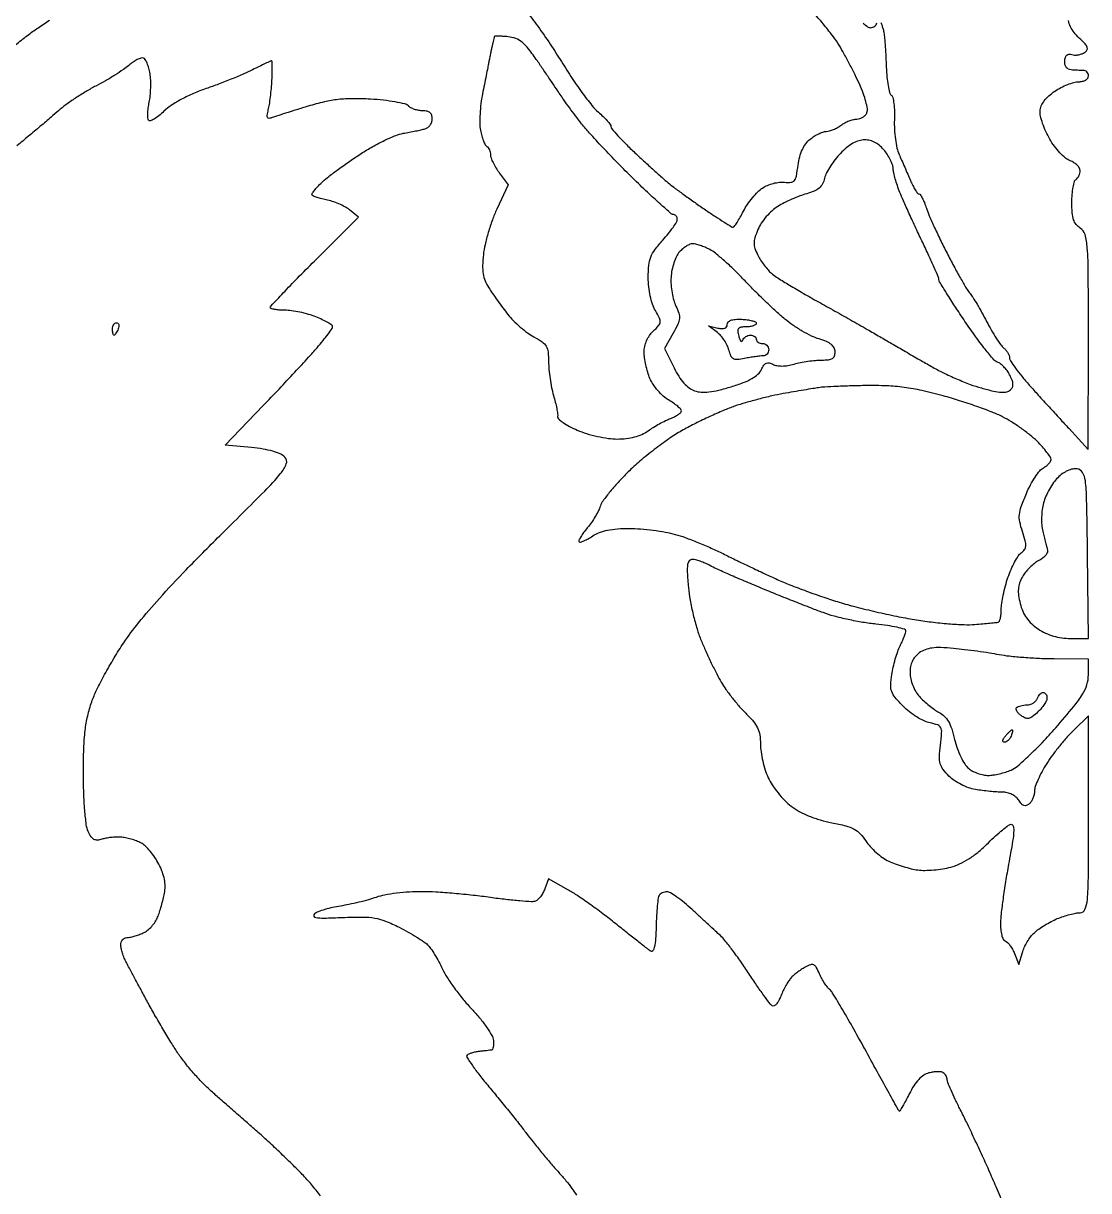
# Model space of a CAD drawing. Extents: x 0 to 102, y 0 to 135.
# Drawn here: x 79.82 to 101.52, y 46.62 to 70.39 of the extents above; entities that cross this region are included whole.
import ezdxf

# ---------------------------------------------------------------- set-up
doc = ezdxf.new("R2010")
doc.units = 0
doc.header["$MEASUREMENT"] = 0

msp = doc.modelspace()

# ---------------------------------------------------------------- linework, layer by layer
for points in [[(90.025227, 70.697166, -0.009675), (90.269322, 70.376884, -0.009577), (90.525199, 70.012888, -0.010986), (90.755123, 69.655425, 0.009459), (90.975206, 69.310957, 0.010403), (91.201503, 68.985973, 0.00988), (91.405737, 68.716659, 0.05072), (91.536065, 68.582237, -0.016434), (91.633697, 68.494447, -0.021832), (91.716113, 68.408064, -0.019868), (91.777185, 68.332311, -0.161068), (91.791, 68.29054, 0.18041), (91.808578, 68.243408, 0.006932), (91.934772, 68.101777, 0.01163), (92.092894, 67.93705, 0.007856), (92.280436, 67.756328, 0.002306), (92.483664, 67.568304, 0.002274), (92.689564, 67.381279, 0.002233), (92.871399, 67.21908, 0.008728), (92.985918, 67.12135, 0.012499), (93.102614, 67.03003, 0.003464), (93.290245, 66.892625, 0.003495), (93.504923, 66.739958, 0.003656), (93.718541, 66.5926, 0.003798), (93.919789, 66.458157, 0.005794), (94.096656, 66.344847, 0.002339), (94.249254, 66.250551, 0.138075), (94.280339, 66.2418, 0.243116), (94.304711, 66.254395, 0.010274), (94.361053, 66.337409, 0.015696), (94.424699, 66.442546, 0.010306), (94.491607, 66.567277, -0.030671), (94.571415, 66.702534, -0.023647), (94.67397, 66.839796, -0.024164), (94.78245, 66.959251, -0.051334), (94.879246, 67.037947, -0.046897), (94.980733, 67.091599, -0.033535), (95.102492, 67.1327, -0.034061), (95.224965, 67.156305, -0.059696), (95.328058, 67.15662, 0.050365), (95.459317, 67.15458, 0.20558), (95.528121, 67.191333, 0.12228), (95.569225, 67.280647, 0.013689), (95.605274, 67.503187, -0.031014), (95.639058, 67.674031, -0.043116), (95.691548, 67.820823, -0.048819), (95.761471, 67.940946, -0.066454), (95.847508, 68.031937, -0.030504), (95.931296, 68.091711, -0.028095), (96.024012, 68.142664, -0.02922), (96.111862, 68.17856, -0.077676), (96.178422, 68.190291, 0.065168), (96.24323, 68.200056, 0.029267), (96.324603, 68.228677, 0.028361), (96.408265, 68.269447, 0.034365), (96.48132, 68.317191, -0.039125), (96.555613, 68.364742, -0.030206), (96.643032, 68.404913, -0.030982), (96.72979, 68.432552, -0.061694), (96.801225, 68.4414, 0.078158), (96.864563, 68.451362, 0.065179), (96.926198, 68.480542, 0.066723), (96.976867, 68.523707, 0.091642), (97.008043, 68.574649, 0.13265), (97.016052, 68.652403, 0.023374), (96.985481, 68.79736, 0.023887), (96.932157, 68.968313, 0.01948), (96.859433, 69.145699, 0.008294), (96.767002, 69.339706, 0.005356), (96.653858, 69.56139, 0.005384), (96.538563, 69.775788, 0.010116), (96.440091, 69.946033, 0.025537), (96.322486, 70.119535, 0.009842), (96.142602, 70.348257, 0.009715), (95.937429, 70.589119, 0.011822)], [(79.663326, 69.955867, -0.006727), (79.907428, 70.145544, -0.011606), (80.1162, 70.295826, -0.00739), (80.354777, 70.454164, -0.002531)], [(96.93136, 70.395792, 0.034201), (97.018235, 70.322671, 0.159139), (97.0797, 70.3026, 0.076989), (97.127722, 70.310038, 0.089817), (97.168476, 70.331593, 0.100769), (97.19572, 70.363659, 0.126525), (97.2054, 70.4013, -0.060715)], [(97.288033, 70.407157, -0.02372), (97.313886, 70.345418, -0.023218), (97.336939, 70.271601, -0.022442), (97.353351, 70.195127, -0.02002), (97.36662, 70.090783, -0.004538), (97.38042, 69.912802, -0.004693), (97.392554, 69.707068, -0.004543), (97.400978, 69.4989, 0.015132), (97.413245, 69.300072, 0.020823), (97.437074, 69.12266, 0.018073), (97.467541, 68.980624, 0.177635), (97.5015, 68.930885, -0.18483), (97.533432, 68.882686, -0.023088), (97.555474, 68.756856, -0.024688), (97.567795, 68.598963, -0.018114), (97.56644, 68.423285, 0.024202), (97.567286, 68.233462, 0.020265), (97.586068, 68.032907, 0.020744), (97.618344, 67.850765, 0.051442), (97.660867, 67.7223, -0.001784), (97.712956, 67.605308, -0.000991), (97.775685, 67.462287, -0.000988), (97.838618, 67.317244, -0.001597), (97.891529, 67.19355, 0.016539), (97.940362, 67.088211, 0.024245), (97.990717, 66.999367, 0.021543), (98.037026, 66.932712, 0.23428), (98.065491, 66.9186, -0.254092), (98.092884, 66.903718, -0.022444), (98.134135, 66.833413, -0.025037), (98.17775, 66.739719, -0.016709), (98.218586, 66.628603, 0.022337), (98.27712, 66.474703, 0.005605), (98.386463, 66.229403, 0.005712), (98.517967, 65.951477, 0.005726), (98.655684, 65.676853, 0.004863), (98.794451, 65.41417, 0.006004), (98.929073, 65.172213, 0.005007), (99.046439, 64.971792, 0.043512), (99.106971, 64.8882, -0.036778), (99.163228, 64.812671, -0.007374), (99.251284, 64.669665, -0.007756), (99.348936, 64.499768, -0.00717), (99.443928, 64.322451, 0.011245), (99.539721, 64.147087, 0.012648), (99.639777, 63.983062, 0.011965), (99.731458, 63.848176, 0.064383), (99.791795, 63.783342, -0.04583), (99.838018, 63.737218, -0.040765), (99.877113, 63.681683, -0.043013), (99.903966, 63.625514, -0.090235), (99.9126, 63.578061, 0.146539), (99.931207, 63.515936, 0.011474), (100.030643, 63.372125, 0.014858), (100.160524, 63.203951, 0.0108), (100.31445, 63.024481, 0.00144), (100.497281, 62.821577, 0.000861), (100.715764, 62.581341, 0.000862), (100.93412, 62.3429, 0.001498), (101.116325, 62.145811), (101.51635, 61.7157), (101.518175, 63.9161, 0.001292), (101.515734, 65.308122, 0.017031), (101.495982, 65.822319, 0.049224), (101.449933, 66.089261, 0.18801), (101.3508, 66.222167, -0.086022), (101.268249, 66.296023, -0.089334), (101.216681, 66.392445, -0.059871), (101.189482, 66.531388, -0.018432), (101.1816, 66.745124, -0.018864), (101.187776, 66.908759, -0.025706), (101.206451, 67.055194, -0.024433), (101.233213, 67.171, -0.187465), (101.2662, 67.2147, 0.089496), (101.29859, 67.243809, 0.053238), (101.325949, 67.288052, 0.051059), (101.344525, 67.339676, 0.060921), (101.3508, 67.390987, 0.137472), (101.335897, 67.444165, 0.061816), (101.290484, 67.501495, 0.054494), (101.224011, 67.553997, 0.049116), (101.145468, 67.593055, -0.08409), (101.052144, 67.647874, -0.029493), (100.938831, 67.755112, -0.028302), (100.825774, 67.890055, -0.0295), (100.730363, 68.035111, -0.024456), (100.651049, 68.189748, -0.023548), (100.586105, 68.353329, -0.024236), (100.542775, 68.502675, -0.074512), (100.533846, 68.607274, -0.08686), (100.558273, 68.708464, -0.058135), (100.61824, 68.811686, -0.049741), (100.711259, 68.913186, -0.034182), (100.834561, 69.009124, -0.028223), (100.959229, 69.083255, -0.025287), (101.096033, 69.145908, -0.02613), (101.224717, 69.189505, -0.06871), (101.321011, 69.2028, 0.054058), (101.399003, 69.211257, 0.07951), (101.463032, 69.236439, 0.101609), (101.504998, 69.274445, 0.15942), (101.52, 69.3203, 0.089488), (101.511961, 69.364859, 0.098504), (101.488936, 69.402131, 0.103987), (101.454585, 69.426335, 0.111386), (101.41425, 69.433873, -0.012849), (101.36364, 69.433294, -0.005883), (101.297619, 69.435014, -0.005821), (101.228108, 69.438454, -0.007995), (101.165708, 69.443273, -0.101559), (101.108326, 69.460739, -0.113939), (101.065179, 69.498951, -0.103154), (101.040326, 69.555589, -0.070897), (101.03566, 69.625787, -0.057916), (101.049303, 69.696388, -0.133322), (101.078333, 69.741512, -0.162208), (101.121912, 69.760579, -0.098242), (101.178452, 69.754619, 0.070264), (101.237527, 69.745049, 0.043902), (101.307575, 69.749781, 0.043264), (101.377258, 69.766957, 0.059438), (101.4354, 69.794819, 0.101956), (101.48907, 69.84674, 0.239475), (101.49603, 69.900531, 0.105656), (101.452837, 69.970671, 0.014404), (101.32965, 70.092412, -0.038847), (101.225222, 70.206218, -0.055322), (101.153066, 70.322787, -0.058792), (101.111174, 70.446588, -0.052257)], [(85.877798, 46.514192, 0.013803), (85.691514, 46.747371, 0.017172), (85.505257, 46.953, 0.006698), (85.296148, 47.162803, 0.003855), (85.038973, 47.410162, 0.003851), (84.776801, 47.654663, 0.006425), (84.551929, 47.855898, -0.000482), (84.330681, 48.049203, -0.000332), (84.080282, 48.268696, -0.000334), (83.839614, 48.480227, -0.000682), (83.651018, 48.646671, -0.020168), (83.477213, 48.813453, -0.012152), (83.284287, 49.024154, -0.012163), (83.102441, 49.24325, -0.020773), (82.962984, 49.435773, -0.008475), (82.829474, 49.644801, -0.004052), (82.664703, 49.917605, -0.004016), (82.497194, 50.205332, -0.005711), (82.353322, 50.4639, -0.000335), (82.222348, 50.706134, -0.000353), (82.094013, 50.944269, -0.000337), (81.983646, 51.149743, -0.001599), (81.920927, 51.2676, -0.024894), (81.878133, 51.359436, -0.020951), (81.841897, 51.460462, -0.021467), (81.816628, 51.555616, -0.05333), (81.808721, 51.62715, -0.08167), (81.817815, 51.683696, -0.09236), (81.844461, 51.73171, -0.101073), (81.884278, 51.763811, -0.119829), (81.931119, 51.7752, 0.052111), (81.992581, 51.781623, 0.017875), (82.079549, 51.803275, 0.017544), (82.174473, 51.834189, 0.019404), (82.263801, 51.870774, 0.060128), (82.350345, 51.923554, 0.038601), (82.436923, 52.003391, 0.038458), (82.510688, 52.096147, 0.057238), (82.558592, 52.188024, 0.015045), (82.594976, 52.292143, 0.00794), (82.634155, 52.423336, 0.007893), (82.670035, 52.559006, 0.012071), (82.696427, 52.677795, 0.049406), (82.70985, 52.817565, 0.046594), (82.696109, 52.960108, 0.042093), (82.654026, 53.1102, 0.02857), (82.582483, 53.272746, 0.030854), (82.504091, 53.405494, 0.026898), (82.406549, 53.534096, 0.02783), (82.305412, 53.640861, 0.068552), (82.217717, 53.703458, 0.031173), (82.126526, 53.744259, 0.019659), (82.015739, 53.780858, 0.019725), (81.903531, 53.808355, 0.033945), (81.8082, 53.82111, 0.026902), (81.714373, 53.822175, 0.017879), (81.607064, 53.813767, 0.018018), (81.503185, 53.798069, 0.033217), (81.420483, 53.776738, -0.066403), (81.329091, 53.759519, -0.145162), (81.260438, 53.775935, -0.118618), (81.203023, 53.830411, -0.037015), (81.145533, 53.935265, -0.074993), (81.105627, 54.075189, -0.011295), (81.07482, 54.366041, -0.012038), (81.053747, 54.723645, -0.008697), (81.0468, 55.122994, -0.00814), (81.055024, 55.628123, -0.020917), (81.082166, 55.992327, -0.027284), (81.133489, 56.28994, -0.028173), (81.216536, 56.576957, -0.02895), (81.314704, 56.811846, -0.010817), (81.478309, 57.129675, -0.010675), (81.671938, 57.469137, -0.012723), (81.869325, 57.780393, -0.023805), (82.171558, 58.187846, -0.011522), (82.594165, 58.680662, -0.009499), (83.13876, 59.264199, -0.005262), (83.824287, 59.956595, 0.001752), (84.739789, 60.868381, 0.023061), (85.061334, 61.222082, 0.079919), (85.179007, 61.421909, 0.297896), (85.150529, 61.557957, 0.09244), (85.055429, 61.623164, 0.034854), (84.903118, 61.678245, 0.029175), (84.706096, 61.722095, 0.017676), (84.468997, 61.751962), (83.933132, 61.8003), (84.710716, 62.608961, 0.002092), (85.031683, 62.945563, 0.00203), (85.353077, 63.288225, 0.002002), (85.633312, 63.591874, 0.007514), (85.80555, 63.78578, 0.007733), (85.927099, 63.931327, 0.011173), (86.029608, 64.063959, 0.007057), (86.110705, 64.177189, 0.15303), (86.1228, 64.215783, 0.247675), (86.106534, 64.246607, 0.01815), (86.022892, 64.299437, 0.021953), (85.91301, 64.357083, 0.014661), (85.782688, 64.413714, 0.024837), (85.630966, 64.465843, 0.017503), (85.456007, 64.509825, 0.017717), (85.285288, 64.540159, 0.035119), (85.148188, 64.5498, -0.016855), (85.035338, 64.553605, -0.027479), (84.940276, 64.565295, -0.026341), (84.869296, 64.581912, -0.333654), (84.8538, 64.602549, -0.19082), (84.867818, 64.637942, -0.001093), (85.117564, 64.90261, -0.0044), (85.407508, 65.203192, -0.002758), (85.75172, 65.54996), (86.64964, 66.444622), (86.464783, 66.59431, 0.045366), (86.373209, 66.655623, 0.023359), (86.249022, 66.716012, 0.023012), (86.114448, 66.766648, 0.032116), (85.989863, 66.798414, -0.016979), (85.878804, 66.823179, -0.026531), (85.785435, 66.852718, -0.024521), (85.715737, 66.882886, -0.293063), (85.701262, 66.906865, -0.156764), (85.712189, 66.937952, -0.012745), (85.766828, 67.00628, -0.016161), (85.838155, 67.08561, -0.011707), (85.922413, 67.169419, -0.025058), (86.043522, 67.27335, -0.007059), (86.24248, 67.423031, -0.007097), (86.472458, 67.586063, -0.007431), (86.703501, 67.739965, -0.015748), (86.940161, 67.882232, -0.015417), (87.186969, 68.01039, -0.015499), (87.410201, 68.109307, -0.054605), (87.561, 68.152183, 0.004448), (87.685221, 68.174378, 0.003991), (87.81361, 68.199561, 0.004003), (87.928475, 68.224004, 0.012516), (88.00515, 68.242988, 0.094904), (88.061719, 68.270803, 0.074399), (88.10971, 68.3197, 0.072923), (88.142075, 68.381572, 0.084286), (88.1532, 68.447101, 0.079894), (88.141348, 68.520799, 0.139158), (88.106879, 68.571678, 0.121735), (88.04698, 68.601098, 0.053616), (87.95862, 68.6106, -0.044295), (87.8769, 68.617854, -0.036762), (87.79229, 68.639508, -0.038219), (87.717285, 68.671259, -0.077292), (87.665629, 68.709011, 0.13892), (87.593018, 68.749562, 0.014243), (87.39854, 68.789951, 0.016899), (87.159377, 68.824262, 0.012718), (86.894581, 68.846359, 0.014791), (86.531358, 68.856621, 0.027584), (86.23756, 68.840006, 0.028576), (85.95435, 68.791746, 0.017243), (85.625223, 68.704049, 0.001505), (85.386928, 68.630885, 0.001837), (85.164442, 68.560944, 0.001537), (84.977742, 68.500865, 0.013002), (84.894554, 68.4714, -0.062548), (84.829333, 68.455338, -0.312598), (84.797859, 68.472102, -0.162477), (84.790326, 68.520852, -0.019269), (84.813178, 68.629465, 0.023203), (84.834832, 68.736558, 0.008013), (84.856408, 68.892971, 0.007942), (84.874713, 69.066376, 0.009136), (84.886521, 69.232365, 0.007159), (84.892321, 69.383226, 0.011965), (84.892344, 69.510229, 0.005639), (84.888679, 69.614817, 0.400716), (84.877176, 69.6258, 0.108292), (84.855946, 69.621147, 0.002014), (84.751755, 69.572666, 0.004843), (84.630559, 69.514237, 0.003208), (84.492502, 69.444918, -0.015695), (84.315547, 69.361534, -0.006281), (84.068478, 69.258119, -0.006208), (83.799165, 69.15322, -0.007791), (83.546904, 69.063011, 0.020479), (83.29172, 68.964387, 0.020668), (83.046259, 68.845488, 0.021902), (82.834986, 68.719931, 0.047479), (82.687668, 68.60204, -0.021947), (82.581479, 68.507792, -0.038018), (82.484554, 68.440624, -0.047669), (82.408118, 68.405129, -0.352808), (82.372829, 68.417568, -0.126657), (82.358335, 68.464159, -0.022366), (82.357882, 68.556477, -0.022965), (82.367412, 68.66736, -0.018885), (82.387446, 68.78447, 0.027938), (82.407665, 68.917054, 0.017002), (82.417404, 69.075296, 0.017018), (82.416366, 69.233357, 0.028682), (82.403404, 69.365275, 0.026941), (82.379422, 69.478254, 0.034829), (82.344816, 69.578415, 0.037366), (82.305469, 69.654551, 0.176961), (82.267573, 69.684501, 0.161014), (82.219345, 69.684464, 0.037097), (82.143251, 69.652809, 0.034629), (82.056817, 69.601278, 0.027853), (81.971473, 69.534694, -0.02995), (81.861266, 69.449455, -0.009851), (81.689605, 69.337292, -0.009773), (81.493819, 69.220061, -0.010913), (81.3006, 69.114971, 0.01557), (81.100796, 69.003876, 0.011252), (80.885002, 68.868254, 0.011385), (80.685594, 68.729959, 0.024148), (80.5392, 68.612199, -0.004738), (80.388207, 68.480771, -0.001654), (80.168546, 68.294454, -0.001643), (79.925443, 68.090993, -0.001918), (79.6932, 67.899418, -0.017249)], [(99.82004, 46.262012, 0.003129), (99.657075, 46.65531, 0.004735), (99.509892, 46.9953, 0.003128), (99.361092, 47.324715, 0.002353), (99.193467, 47.68522, 0.002378), (99.032607, 48.022787, 0.005475), (98.907639, 48.274765, -0.006534), (98.8065, 48.479787, -0.008932), (98.721162, 48.667172, -0.006262), (98.654838, 48.825382, -0.096406), (98.6436, 48.883123, 0.077482), (98.637639, 48.921356, 0.053329), (98.619892, 48.961544, 0.052815), (98.593768, 48.997528, 0.071053), (98.562891, 49.023295, 0.110373), (98.517619, 49.038991, 0.031693), (98.443074, 49.042758, 0.030229), (98.356127, 49.036373, 0.028047), (98.268339, 49.019506, 0.087065), (98.163425, 48.972705, 0.055879), (98.061625, 48.886099, 0.04571), (97.963333, 48.760198, 0.027088), (97.869051, 48.594515, -0.006618), (97.796364, 48.453669, -0.011405), (97.731671, 48.338679, -0.005431), (97.675711, 48.24661, -0.482806), (97.661787, 48.245013, -0.069916), (97.647106, 48.264495, -0.000136), (97.456819, 48.607968, -0.000976), (97.243627, 48.994813, -0.000605), (96.994662, 49.449966, 0.003373), (96.74002, 49.909437, 0.004924), (96.509022, 50.310406, 0.002508), (96.308475, 50.646854, 0.083865), (96.247596, 50.7177, -0.057463), (96.201395, 50.766075, -0.019004), (96.145075, 50.846722, -0.01864), (96.08891, 50.941635, -0.020118), (96.041486, 51.038123, 0.022992), (95.975488, 51.170476, 0.160179), (95.923026, 51.218823, 0.194832), (95.857789, 51.22157, 0.036691), (95.746418, 51.172355, 0.025794), (95.665374, 51.123661, 0.018241), (95.579507, 51.061175, 0.018472), (95.501641, 50.995256, 0.036593), (95.446027, 50.936531, 0.032772), (95.397682, 50.868745, 0.014441), (95.342451, 50.773419, 0.014221), (95.289503, 50.668617, 0.018543), (95.247436, 50.56975, -0.03501), (95.207646, 50.484169, -0.058743), (95.161468, 50.419832, -0.084983), (95.116468, 50.38481, -0.267457), (95.079643, 50.385948, -0.09285), (95.033314, 50.428145, -0.004364), (94.906873, 50.598624, -0.007068), (94.760657, 50.805487, -0.005011), (94.602247, 51.041498, 0.007474), (94.436239, 51.286216, 0.008055), (94.266993, 51.519754, 0.00768), (94.115608, 51.715382, 0.037772), (94.02058, 51.8175, 0.000302), (93.924471, 51.906183, 0.000088), (93.776382, 52.042615, 0.000088), (93.609574, 52.196185, 0.000095), (93.446452, 52.34625, 0.014099), (93.287979, 52.483942, 0.018416), (93.135176, 52.600182, 0.016185), (93.00327, 52.686816, 0.138058), (92.935828, 52.7058, 0.053769), (92.886794, 52.700512, 0.049015), (92.838385, 52.684854, 0.052241), (92.797691, 52.661815, 0.099747), (92.772117, 52.634496, 0.108725), (92.754039, 52.582893, 0.006628), (92.736463, 52.419446, 0.009629), (92.721742, 52.222499, 0.006962), (92.712625, 52.002543, -0.010027), (92.700635, 51.750632, -0.036386), (92.678219, 51.591962, -0.079718), (92.646048, 51.509553, -0.418911), (92.60365, 51.498903, -0.027494), (92.542778, 51.540752, -0.001581), (92.363622, 51.679914, -0.002406), (92.151557, 51.847366, -0.001765), (91.9179, 52.035053, 0.008247), (91.661781, 52.235378, 0.006764), (91.381847, 52.441092, 0.006841), (91.119361, 52.623197, 0.017911), (90.924637, 52.744475), (90.523574, 52.974755), (90.444668, 52.767216, -0.036534), (90.406188, 52.684702, -0.036095), (90.355972, 52.608314, -0.038431), (90.302151, 52.548238, -0.101758), (90.253531, 52.517713, -0.103621), (90.175882, 52.505875, -0.006189), (89.938181, 52.521964, -0.009083), (89.653641, 52.549975, -0.006567), (89.3376, 52.59111, 0.008268), (88.986596, 52.635581, 0.006066), (88.596028, 52.673727, 0.006132), (88.22535, 52.700822, 0.01353), (87.9417, 52.710368, 0.017679), (87.690159, 52.703129, 0.014761), (87.424054, 52.678136, 0.015016), (87.181836, 52.640736, 0.038816), (87.0111, 52.595167, -0.016197), (86.853423, 52.545349, -0.008878), (86.657417, 52.494072, -0.008841), (86.456365, 52.44902, -0.013944), (86.282273, 52.418263, 0.018267), (86.12254, 52.388616, 0.01828), (85.965438, 52.347394, 0.018453), (85.83129, 52.301436, 0.066175), (85.751943, 52.258179, 0.343296), (85.739233, 52.213665, 0.271287), (85.780209, 52.182012, 0.037791), (85.94829, 52.173202, 0.004549), (86.319474, 52.185187, -0.010475), (86.73372, 52.19365, -0.042505), (86.984885, 52.172127, -0.052577), (87.201793, 52.11081, -0.022121), (87.478294, 51.98574, -0.010099), (87.660567, 51.8887, -0.010745), (87.834995, 51.786287, -0.010392), (87.981116, 51.691971, -0.047896), (88.058732, 51.627954, -0.046325), (88.119792, 51.554394, -0.013105), (88.200711, 51.42926, -0.013087), (88.285113, 51.282407, -0.013482), (88.360842, 51.132772, 0.033647), (88.456633, 50.961043, 0.014051), (88.60732, 50.742748, 0.013828), (88.782262, 50.517309, 0.017428), (88.9569, 50.319171, -0.017251), (89.120318, 50.133895, -0.020272), (89.261564, 49.947229, -0.019628), (89.367047, 49.781923, -0.106207), (89.400053, 49.68135, -0.031135), (89.403229, 49.607916, -0.048055), (89.39594, 49.544844, -0.061269), (89.380362, 49.499876, -0.256014), (89.357753, 49.48395, -0.000307), (89.322259, 49.479965, -0.000059), (89.257742, 49.47277, -0.000063), (89.182431, 49.46439, -0.000058), (89.104991, 49.455791, 0.022149), (89.028256, 49.44382, 0.024097), (88.955044, 49.425342, 0.024509), (88.894385, 49.403582, 0.098306), (88.861776, 49.381776, 0.352633), (88.857366, 49.340861, 0.008515), (88.970409, 49.171188, 0.014833), (89.119145, 48.969067, 0.009064), (89.305885, 48.739176, -0.003025), (89.516154, 48.486613, -0.002509), (89.736984, 48.215313, -0.002533), (89.936862, 47.964633, -0.006828), (90.07552, 47.783892, 0.008574), (90.207034, 47.613698, 0.004213), (90.379901, 47.401436, 0.004178), (90.563208, 47.183915, 0.006067), (90.728881, 46.9953, -0.011247), (90.874879, 46.825571, -0.015242), (90.998452, 46.665492, -0.012153), (91.092789, 46.52837, -0.140073)]]:
    msp.add_lwpolyline(points, format="xyb")
for points in [[(89.69715, 70.11761, 0.009165), (89.591277, 70.125863, 0.014866), (89.501065, 70.128546, 0.008584), (89.427622, 70.127285, 0.336108), (89.415727, 70.11761, 0.003127), (89.411535, 70.099963, 0.000208), (89.39983, 70.049185, 0.0003), (89.385939, 69.98864, 0.000224), (89.370699, 69.9219, 0.003079), (89.353645, 69.844871, 0.001818), (89.334183, 69.7527, 0.001819), (89.315419, 69.660521, 0.003118), (89.300531, 69.5835, -0.002335), (89.282575, 69.489818, -0.000511), (89.250769, 69.328843, -0.000532), (89.213596, 69.142748, -0.000511), (89.175521, 68.954183, 0.0198), (89.143631, 68.757413, 0.016567), (89.125048, 68.546662, 0.016886), (89.120965, 68.352692, 0.043207), (89.134852, 68.212999, 0.020988), (89.160541, 68.101993, 0.025651), (89.194126, 68.000877, 0.025545), (89.230296, 67.920541, 0.136615), (89.262591, 67.885573, -0.09942), (89.291329, 67.858705, -0.052285), (89.315566, 67.816016, -0.049086), (89.332037, 67.765262, -0.05398), (89.3376, 67.713881, 0.089623), (89.34918, 67.649794, 0.02397), (89.390215, 67.5542, 0.023495), (89.448157, 67.448234, 0.022322), (89.516714, 67.346284), (89.695829, 67.104019), (89.467618, 66.609459, 0.021177), (89.376848, 66.388626, 0.014913), (89.292933, 66.133536, 0.015084), (89.2272, 65.884255, 0.030352), (89.193413, 65.683784, 0.020341), (89.178725, 65.460237, 0.046571), (89.190211, 65.29194, 0.056163), (89.230289, 65.149035, 0.0451), (89.303481, 65.006984, 0.009501), (89.379768, 64.891783, 0.004519), (89.482095, 64.746292, 0.004477), (89.591829, 64.596085, 0.006338), (89.692377, 64.464524, 0.029402), (89.803236, 64.33915, 0.019262), (89.94447, 64.207721, 0.01939), (90.092486, 64.089934, 0.034861), (90.223606, 64.007052, -0.028386), (90.390267, 63.904697, -0.10806), (90.472819, 63.815728, -0.106262), (90.511428, 63.699604, -0.02698), (90.522472, 63.500128, 0.022603), (90.529791, 63.343057, 0.013269), (90.551999, 63.156199, 0.013256), (90.58419, 62.970167, 0.021954), (90.622327, 62.8155, -0.011018), (90.659172, 62.678987, -0.013112), (90.687684, 62.548653, -0.011933), (90.706108, 62.438196, -0.078468), (90.705258, 62.382283, 0.263097), (90.722013, 62.335324, 0.028505), (90.81664, 62.262405, 0.029072), (90.948289, 62.183235, 0.019263), (91.107535, 62.107333, 0.028139), (91.296606, 62.038318, 0.018924), (91.519077, 61.980114, 0.019091), (91.739385, 61.940055, 0.035438), (91.920524, 61.9272, 0.028872), (92.105263, 61.937877, 0.036072), (92.273994, 61.969902, 0.039288), (92.423186, 62.022378, 0.050548), (92.549441, 62.094293, -0.017179), (92.655509, 62.164458, -0.011706), (92.780544, 62.237158, -0.011808), (92.904603, 62.301686, -0.023178), (93.006651, 62.345999, 0.025132), (93.091879, 62.383404, 0.034678), (93.163826, 62.425865, 0.037175), (93.215399, 62.467297, 0.207838), (93.2292, 62.499066, 0.195503), (93.2149, 62.534241, 0.023251), (93.152183, 62.592906, 0.024974), (93.067437, 62.658083, 0.018028), (92.967015, 62.722396, -0.049508), (92.857954, 62.802331, -0.031118), (92.747033, 62.915098, -0.031089), (92.650776, 63.040992, -0.048748), (92.586315, 63.160919, -0.026341), (92.540914, 63.288007, -0.018295), (92.502614, 63.435628, -0.018502), (92.47622, 63.580455, -0.035833), (92.4678, 63.697787, -0.056032), (92.480719, 63.81271, -0.047053), (92.51906, 63.929214, -0.046973), (92.5786, 64.036703, -0.055319), (92.654428, 64.124879, 0.023745), (92.764329, 64.237474, 0.157535), (92.79546, 64.308457, 0.141579), (92.780929, 64.388092, 0.01795), (92.696728, 64.543078, -0.053086), (92.638603, 64.670661, -0.027714), (92.592629, 64.839396, -0.026147), (92.562485, 65.028211, -0.026514), (92.5524, 65.218259, -0.024249), (92.564344, 65.464403, -0.068899), (92.604174, 65.631084, -0.067805), (92.688194, 65.782164, -0.022947), (92.8485, 65.97686, 0.01341), (92.961898, 66.109353, 0.017657), (93.057621, 66.236383, 0.015218), (93.129275, 66.345747, 0.138268), (93.1446, 66.400104, 0.076049), (93.139018, 66.436588, 0.089325), (93.12283, 66.467548, 0.10074), (93.098753, 66.488244, 0.127998), (93.07049, 66.4956, -0.181309), (93.022169, 66.513718, -0.002815), (92.796302, 66.713048, -0.007088), (92.53597, 66.952132, -0.004583), (92.241154, 67.23585, -0.005142), (91.930629, 67.546543, -0.00493), (91.622115, 67.867918, -0.004887), (91.355544, 68.156742, -0.017673), (91.194314, 68.34807, -0.004146), (91.072118, 68.506628, -0.003557), (90.946098, 68.675466, -0.003584), (90.833832, 68.830446, -0.010263), (90.758824, 68.94027, 0.00342), (90.682429, 69.055477, 0.000987), (90.562793, 69.232489, 0.000992), (90.427134, 69.431505, 0.001057), (90.293524, 69.6258, 0.014668), (90.114036, 69.869991, 0.054556), (89.981057, 70.00653, 0.081771), (89.852353, 70.081322, 0.06688)], [(96.962055, 68.0184, 0.075704), (96.845872, 68.000707, 0.05111), (96.722403, 67.947868, 0.044134), (96.594849, 67.861591, 0.03045), (96.466448, 67.74345, 0.02721), (96.360984, 67.621172, 0.022936), (96.262838, 67.481175, 0.02356), (96.185072, 67.344867, 0.057509), (96.144794, 67.236699, -0.061898), (96.100606, 67.121132, -0.092411), (96.033347, 67.036781, -0.078219), (95.931424, 66.973272, -0.033478), (95.779392, 66.920485, 0.022729), (95.641067, 66.875762, 0.013245), (95.479399, 66.810318, 0.013226), (95.320628, 66.73604, 0.02175), (95.191059, 66.663984, 0.046841), (95.074801, 66.576584, 0.030134), (94.957029, 66.455685, 0.03021), (94.855201, 66.322193, 0.048905), (94.78761, 66.196538, 0.021524), (94.725133, 66.026824, 0.075876), (94.706864, 65.912339, 0.087117), (94.72476, 65.806194, 0.034121), (94.78404, 65.669441, 0.024381), (94.841359, 65.57071, 0.017263), (94.914709, 65.465601, 0.017478), (94.991947, 65.369844, 0.034906), (95.060589, 65.30094, 0.038051), (95.161868, 65.225304, 0.004758), (95.394927, 65.080525, 0.00558), (95.675685, 64.914059, 0.0046), (95.9787, 64.742635, -0.001342), (96.30889, 64.558667, -0.001004), (96.671759, 64.354255, -0.001015), (97.01273, 64.160359, -0.002321), (97.26885, 64.012445, 0.000565), (97.509118, 63.872558, 0.000336), (97.795722, 63.706384, 0.000336), (98.081732, 63.541068, 0.00058), (98.319958, 63.403952, 0.017261), (98.556025, 63.279071, 0.011499), (98.834347, 63.151739, 0.011583), (99.110387, 63.040553, 0.022146), (99.337544, 62.966418, 0.011277), (99.584339, 62.903763, 0.039581), (99.746413, 62.879773, 0.066261), (99.856799, 62.886903, 0.148214), (99.930197, 62.926157, 0.092748), (99.970083, 62.984404, 0.117268), (99.981862, 63.048413, 0.082496), (99.964468, 63.12765, 0.027678), (99.914265, 63.235389, 0.036201), (99.860965, 63.319696, 0.033342), (99.794697, 63.397928, 0.035024), (99.726001, 63.459569, 0.086358), (99.666405, 63.491282, -0.137675), (99.590969, 63.541829, -0.008348), (99.41609, 63.753668, -0.011963), (99.215492, 64.017819, -0.00853), (99.00315, 64.322603, -0.00348), (98.800501, 64.628903, -0.005343), (98.62972, 64.897205, -0.002013), (98.486751, 65.129282, -0.137891), (98.4744, 65.173215, 0.101496), (98.465274, 65.217711, 0.002213), (98.376924, 65.421529, 0.004965), (98.269728, 65.659408, 0.003322), (98.142568, 65.929545, -0.002421), (98.005737, 66.218873, -0.002284), (97.869005, 66.515172, -0.002269), (97.750278, 66.778737, -0.007952), (97.677268, 66.950082, -0.014055), (97.626178, 67.086314, -0.014196), (97.583006, 67.224752, -0.014128), (97.5523, 67.34723, -0.054401), (97.5438, 67.425123, 0.082189), (97.531899, 67.497033, 0.028543), (97.492294, 67.594745, 0.02745), (97.435567, 67.699317, 0.028654), (97.36846, 67.795491, 0.045239), (97.278631, 67.890585, 0.055498), (97.17872, 67.960797, 0.05942), (97.072018, 68.003784, 0.066167)], [(93.458013, 65.9034, 0.102415), (93.402165, 65.891839, 0.037064), (93.330051, 65.854082, 0.034872), (93.254934, 65.799756, 0.034857), (93.188085, 65.735509, 0.071994), (93.128239, 65.646479, 0.031789), (93.074932, 65.514751, 0.030593), (93.035197, 65.365261, 0.035583), (93.016499, 65.219407, 0.032055), (93.017663, 65.068651, 0.023924), (93.037513, 64.903543, 0.024383), (93.071426, 64.749168, 0.049475), (93.115627, 64.633103, -0.036082), (93.174982, 64.488956, -0.105848), (93.186447, 64.382776, -0.084489), (93.154374, 64.267748, -0.017815), (93.058439, 64.08172), (92.882474, 63.76843), (93.076987, 63.376565, 0.026796), (93.174464, 63.204055, 0.040116), (93.278889, 63.066146, 0.047268), (93.386742, 62.966063, 0.081066), (93.494629, 62.908267, 0.068736), (93.62776, 62.882281, 0.041995), (93.788046, 62.886839, 0.031808), (93.987605, 62.922321, 0.014306), (94.244335, 62.992867, 0.017131), (94.48733, 63.076381, 0.037628), (94.664996, 63.160135, 0.050654), (94.787702, 63.247173, 0.10445), (94.858064, 63.3408, -0.039397), (94.908136, 63.429259, -0.136295), (94.957752, 63.471565, -0.166418), (95.015823, 63.477703, -0.066822), (95.091602, 63.449357, 0.081498), (95.171251, 63.422185, 0.043557), (95.275206, 63.413949, 0.038337), (95.395054, 63.424116, 0.029517), (95.523186, 63.452807, -0.020636), (95.6524, 63.484158, -0.012979), (95.805537, 63.510573, -0.013027), (95.95781, 63.528749, -0.023191), (96.083891, 63.5346, 0.026132), (96.223785, 63.541916, 0.109749), (96.303106, 63.568478, 0.170544), (96.344854, 63.618937, 0.088573), (96.3594, 63.700404, 0.119395), (96.339546, 63.782362, 0.10492), (96.28378, 63.850705, 0.070594), (96.184491, 63.909732, 0.026083), (96.03083, 63.96465, -0.040443), (95.878787, 64.023961, -0.01846), (95.690536, 64.124299, -0.01814), (95.49891, 64.24521, -0.023793), (95.33378, 64.369896, -0.012322), (95.159743, 64.522219, -0.005413), (94.936595, 64.731957, -0.005354), (94.704538, 64.959676, -0.007148), (94.4991, 65.171613, 0.011236), (94.303855, 65.369768, 0.011751), (94.10274, 65.555936, 0.011482), (93.921852, 65.708407, 0.049818), (93.804451, 65.784963, 0.018795), (93.708331, 65.830298, 0.018428), (93.60845, 65.868609, 0.01867), (93.518507, 65.895653, 0.063771)], [(81.720945, 64.296, -0.184534), (81.748066, 64.285638, -0.147206), (81.764514, 64.258723, -0.100118), (81.766842, 64.217691, -0.055937), (81.754194, 64.1691, -0.02136), (81.733118, 64.120492, -0.030395), (81.710035, 64.079477, -0.030693), (81.688011, 64.04957, -0.222225), (81.672249, 64.0422, -0.289661), (81.659395, 64.050329, -0.046727), (81.648767, 64.079477, -0.039339), (81.641409, 64.12047, -0.024748), (81.639, 64.1691, -0.062722), (81.645111, 64.217621, -0.08088), (81.663071, 64.258723, -0.098158), (81.689693, 64.286229, -0.152681)], [(94.4559, 64.364316, -0.022539), (94.569373, 64.354917, -0.035646), (94.665021, 64.33563, -0.039976), (94.733927, 64.310466, -0.293177), (94.752, 64.282292, -0.248242), (94.7376, 64.255076, -0.065696), (94.692198, 64.232225, -0.050756), (94.626402, 64.216564, -0.033073), (94.54842, 64.2114, 0.035512), (94.442462, 64.203865, 0.187594), (94.392648, 64.175813, 0.198157), (94.376422, 64.122569, 0.040107), (94.394048, 64.023232, 0.028056), (94.415299, 63.957316, 0.10343), (94.438941, 63.920761, 0.33401), (94.460207, 63.917637, 0.189774), (94.477777, 63.938632, -0.094704), (94.499951, 63.978217, -0.070223), (94.537365, 64.011777, -0.068347), (94.583755, 64.034441, -0.079658), (94.63215, 64.0422, -0.068857), (94.677958, 64.035862, -0.085122), (94.716794, 64.017349, -0.099913), (94.742761, 63.989861, -0.140362), (94.752, 63.9576, 0.148195), (94.761777, 63.925337, 0.098894), (94.789277, 63.897851, 0.082425), (94.830386, 63.879319, 0.064853), (94.8789, 63.873, -0.099038), (94.92733, 63.863312, -0.097945), (94.968523, 63.835723, -0.097945), (94.996112, 63.79453, -0.099038), (95.0058, 63.7461, -0.0905), (94.996959, 63.697653, -0.095522), (94.97163, 63.656477, -0.099673), (94.933855, 63.628926, -0.108288), (94.889475, 63.6192, 0.027019), (94.827835, 63.615867, 0.007328), (94.730854, 63.603907, 0.007394), (94.621031, 63.587067, 0.007616), (94.512837, 63.567137, -0.026565), (94.364799, 63.545629, -0.147851), (94.287039, 63.561588, -0.170602), (94.237173, 63.616546, -0.03827), (94.196495, 63.738311, 0.051311), (94.161872, 63.833625, 0.033384), (94.103849, 63.935503, 0.033459), (94.033078, 64.028338, 0.053145), (93.959783, 64.096123), (93.7791, 64.230699), (93.96945, 64.18667, 0.039558), (94.053236, 64.174158, 0.108548), (94.112064, 64.182874, 0.168413), (94.146756, 64.211918, 0.135844), (94.1598, 64.259044, -0.189967), (94.179545, 64.309137, -0.120144), (94.232727, 64.344037, -0.069833), (94.323559, 64.362653, -0.025078)], [(96.9939, 63.015419, 0.003412), (96.686883, 63.008702, 0.003926), (96.394033, 62.997994, 0.003533), (96.146035, 62.985219, 0.02264), (96.021, 62.972193, 0.003439), (95.907145, 62.954292, 0.000872), (95.722521, 62.923629, 0.00089), (95.511748, 62.88786, 0.0009), (95.3019, 62.851475, 0.012628), (95.072562, 62.805288, 0.007487), (94.801519, 62.739257, 0.00749), (94.532933, 62.665237, 0.012778), (94.311276, 62.594369, 0.016115), (94.086107, 62.50775, 0.007882), (93.804676, 62.383679, 0.00781), (93.515875, 62.245378, 0.011225), (93.264967, 62.113257, 0.023228), (93.011053, 61.95633, 0.012352), (92.71124, 61.740146, 0.012269), (92.415135, 61.50364, 0.018626), (92.170937, 61.282563, 0.012334), (91.963112, 61.069579, 0.014553), (91.777572, 60.857762, 0.013473), (91.631945, 60.671404, 0.083399), (91.577121, 60.563463, -0.041452), (91.538755, 60.469165, -0.017664), (91.472826, 60.349789, -0.017334), (91.393147, 60.226721, -0.021786), (91.310647, 60.118827, 0.016039), (91.235461, 60.022804, 0.025623), (91.178286, 59.935725, 0.023157), (91.140873, 59.864461, 0.315521), (91.145683, 59.837117, 0.277858), (91.173223, 59.83028, 0.025511), (91.242233, 59.855447, 0.027165), (91.327064, 59.896952, 0.017676), (91.420389, 59.95349, -0.054953), (91.557542, 60.023201, -0.039739), (91.722427, 60.070796, -0.032896), (91.922657, 60.098157, -0.018508), (92.167979, 60.106263, -0.018568), (92.394579, 60.096941, -0.012336), (92.653356, 60.070214, -0.012426), (92.903625, 60.031765, -0.023596), (93.1023, 59.986404, -0.019394), (93.303177, 59.921961, -0.008651), (93.562577, 59.822386, -0.008548), (93.833726, 59.707453, -0.011458), (94.0752, 59.593499, 0.003089), (94.325561, 59.470186, 0.001839), (94.6251, 59.326301, 0.00184), (94.924698, 59.185091, 0.003181), (95.175, 59.070174, 0.01202), (95.436848, 58.959465, 0.005924), (95.774603, 58.830742, 0.005874), (96.128551, 58.705329, 0.008527), (96.444, 58.603683, 0.011036), (96.77782, 58.510362, 0.006048), (97.190507, 58.410058, 0.006025), (97.612192, 58.318289, 0.009564), (97.975499, 58.251011, 0.010936), (98.316919, 58.202164, 0.00996), (98.670957, 58.166528, 0.010022), (98.98868, 58.147328, 0.031508), (99.202199, 58.152172, 0.000681), (99.365514, 58.166423, 0.000914), (99.513438, 58.179807, 0.000625), (99.637519, 58.191419, 0.009737), (99.67995, 58.196278, 0.265083), (99.704542, 58.215042, 0.04024), (99.724762, 58.275982, 0.03619), (99.738791, 58.358917, 0.023811), (99.7434, 58.455643, -0.037477), (99.752706, 58.579623, -0.014095), (99.783556, 58.751079, -0.01387), (99.827765, 58.936584, -0.016403), (99.880102, 59.109135, -0.020283), (99.942277, 59.270459, -0.021805), (100.015991, 59.422272, -0.021988), (100.090247, 59.546263, -0.0892), (100.150736, 59.609715, 0.079421), (100.216878, 59.676453, 0.14278), (100.242291, 59.748578, 0.080029), (100.231474, 59.851617, 0.013616), (100.17455, 60.041305, -0.028702), (100.120421, 60.243651, -0.076758), (100.112865, 60.392315, -0.061979), (100.150077, 60.553987, -0.014058), (100.254187, 60.816058, -0.021064), (100.338387, 60.99109, -0.023352), (100.434416, 61.152315, -0.02356), (100.528426, 61.280982, -0.10066), (100.60127, 61.341353, 0.038536), (100.661473, 61.379807, 0.043685), (100.712384, 61.425625, 0.048609), (100.747657, 61.471681, 0.140009), (100.7586, 61.509997, 0.150071), (100.743936, 61.557752, 0.015551), (100.674149, 61.654086, 0.018232), (100.581214, 61.765662, 0.013611), (100.471106, 61.881934, 0.027347), (100.331406, 62.007135, 0.014763), (100.146942, 62.146353, 0.014665), (99.950124, 62.277469, 0.022332), (99.771284, 62.37837, 0.02399), (99.558527, 62.47365, 0.008411), (99.24454, 62.590497, 0.008329), (98.894348, 62.707629, 0.009648), (98.557127, 62.807096, 0.012436), (98.12735, 62.913483, 0.02133), (97.763881, 62.977799, 0.022138), (97.405817, 63.009467, 0.01475)], [(101.289152, 61.319498, 0.08823), (101.198075, 61.316325, 0.054029), (101.095739, 61.282551, 0.048553), (100.991406, 61.222292, 0.041175), (100.894262, 61.139953, 0.04233), (100.809134, 61.039046, 0.024623), (100.723979, 60.905294, 0.024486), (100.651339, 60.761847, 0.037613), (100.60433, 60.630872, 0.035869), (100.57694, 60.494135, 0.02402), (100.564512, 60.335037, 0.024198), (100.567407, 60.178234, 0.041507), (100.586913, 60.049016, 0.00197), (100.614566, 59.93439, 0.002012), (100.642932, 59.820784, 0.00195), (100.668353, 59.7223, 0.008387), (100.684693, 59.664005, -0.178829), (100.681602, 59.615666, -0.069397), (100.645638, 59.557835, -0.057078), (100.584984, 59.499973, -0.043823), (100.507357, 59.451281, 0.04839), (100.418227, 59.394235, 0.02826), (100.322999, 59.310284, 0.028048), (100.236355, 59.214563, 0.042054), (100.173164, 59.121304, 0.044755), (100.117081, 58.996395, 0.062724), (100.09194, 58.876847, 0.055208), (100.095709, 58.74371, 0.026395), (100.128307, 58.575473, 0.042956), (100.18175, 58.419461, 0.050933), (100.258816, 58.28413, 0.050177), (100.362721, 58.165591, 0.039791), (100.496161, 58.059595, 0.038339), (100.644623, 57.975555, 0.038176), (100.804383, 57.91503, 0.037444), (100.974436, 57.878611, 0.034044), (101.153563, 57.8664), (101.523503, 57.8664), (101.500602, 59.57955, 0.001453), (101.482195, 60.710566, 0.025444), (101.456495, 61.076819, 0.10304), (101.399353, 61.245686, 0.228341)], [(93.45198, 59.4738, 0.218235), (93.387768, 59.444372, 0.143393), (93.353569, 59.369107, 0.050368), (93.347321, 59.216783, 0.007085), (93.370548, 58.90275, 0.022986), (93.404983, 58.647232, 0.014165), (93.467722, 58.350338, 0.014197), (93.546579, 58.059727, 0.024595), (93.630604, 57.8241, 0.008194), (93.725363, 57.604947, 0.006087), (93.836895, 57.365976, 0.006155), (93.947677, 57.143025, 0.013822), (94.038435, 56.977331, 0.022397), (94.135916, 56.826422, 0.012697), (94.266508, 56.652377, 0.012658), (94.407295, 56.483323, 0.020324), (94.536595, 56.347385, -0.024386), (94.691316, 56.182052, -0.064831), (94.778957, 56.046521, -0.072759), (94.823366, 55.902584, -0.037164), (94.838458, 55.713654, 0.035006), (94.850234, 55.557778, 0.019869), (94.885076, 55.371711, 0.019764), (94.935312, 55.186143, 0.030638), (94.99455, 55.031189, 0.040052), (95.076347, 54.883736, 0.023451), (95.195942, 54.720884, 0.023349), (95.331755, 54.568207, 0.03639), (95.463554, 54.451591, 0.039299), (95.629275, 54.344656, 0.027103), (95.831432, 54.249411, 0.025598), (96.056966, 54.170918, 0.024298), (96.293276, 54.114302, -0.016131), (96.577026, 54.0512, -0.060339), (96.746927, 53.984986, -0.080861), (96.869523, 53.891106, -0.045349), (96.985663, 53.74308, 0.041528), (97.074459, 53.628109, 0.026263), (97.195266, 53.509165, 0.026318), (97.327235, 53.404078, 0.043285), (97.450039, 53.331571, 0.024013), (97.582158, 53.275897, 0.014642), (97.742836, 53.222379, 0.014663), (97.905572, 53.17858, 0.025069), (98.043859, 53.152922, 0.036068), (98.187585, 53.144111, 0.018517), (98.367942, 53.152758, 0.018303), (98.55385, 53.175464, 0.026229), (98.716179, 53.210163, 0.043552), (98.895072, 53.275481, 0.031805), (99.080755, 53.377094, 0.02961), (99.266025, 53.510344, 0.025677), (99.443734, 53.670682, -0.009504), (99.59132, 53.812761, -0.011492), (99.735312, 53.940177, -0.010183), (99.8605, 54.041629, -0.073702), (99.927835, 54.079608, -0.40352), (99.980631, 54.057244, -0.112224), (99.998325, 53.959757, -0.030618), (99.975149, 53.740244, -0.003821), (99.892128, 53.268059, 0.005483), (99.831244, 52.914899, 0.005629), (99.778686, 52.563567, 0.005465), (99.739869, 52.257873, 0.023577), (99.727382, 52.075145, 0.027079), (99.731807, 51.941342, 0.041024), (99.751409, 51.826603, 0.048562), (99.782183, 51.74184, 0.203683), (99.821931, 51.706723, -0.117492), (99.867107, 51.678672, -0.035593), (99.920064, 51.617069, -0.033475), (99.971472, 51.537215, -0.030881), (100.013323, 51.449078), (100.103111, 51.2253), (100.172605, 51.468665, -0.040142), (100.211981, 51.57379, -0.025874), (100.273278, 51.688609, -0.025984), (100.345395, 51.795376, -0.043716), (100.417737, 51.875663, -0.034074), (100.505704, 51.947075, -0.016319), (100.627379, 52.026993, -0.016095), (100.760351, 52.10248, -0.022093), (100.88477, 52.161047, -0.018357), (101.008946, 52.207655, -0.016347), (101.141069, 52.247035, -0.016636), (101.262221, 52.274599, -0.047646), (101.348083, 52.2828, 0.303778), (101.448272, 52.349859, 0.076541), (101.497036, 52.550576, 0.020153), (101.516782, 52.986683, 0.001237), (101.52, 54.287496), (101.52, 56.292191), (101.219169, 56.000646, 0.019494), (101.085982, 55.8611, 0.010712), (100.933543, 55.680735, 0.010664), (100.786471, 55.490817, 0.016763), (100.669269, 55.320993, 0.018294), (100.573929, 55.159746, 0.019841), (100.493364, 54.996197, 0.019774), (100.435792, 54.851422, 0.084941), (100.4202, 54.760302, -0.055236), (100.41214, 54.68757, -0.043181), (100.388112, 54.611784, -0.044448), (100.352813, 54.54434, -0.076916), (100.310964, 54.49706, -0.082763), (100.253658, 54.46367, -0.176538), (100.203114, 54.463016, -0.131435), (100.153745, 54.496639, -0.038338), (100.098747, 54.571301, 0.078839), (100.040999, 54.63773, 0.059593), (99.959968, 54.690681, 0.056782), (99.864413, 54.725162, 0.057276), (99.763833, 54.737131, -0.016001), (99.652621, 54.741138, -0.007199), (99.507002, 54.753166, -0.007119), (99.353418, 54.770291, -0.009633), (99.215208, 54.79041, -0.046646), (99.077664, 54.826564, -0.030091), (98.926482, 54.892349, -0.030163), (98.785006, 54.975414, -0.048585), (98.677143, 55.06413, -0.034957), (98.558019, 55.201187, -0.094163), (98.501206, 55.316477, -0.078102), (98.485076, 55.457118, -0.01905), (98.503736, 55.690496, 0.01055), (98.529041, 55.951122, 0.128157), (98.511283, 56.049133, 0.203957), (98.449747, 56.104674, 0.033625), (98.291857, 56.147459, -0.06245), (98.171966, 56.187473, -0.026998), (98.024071, 56.268432, -0.0262), (97.874042, 56.372672, -0.031456), (97.745133, 56.486307, -0.0201), (97.582281, 56.662806, -0.089824), (97.511897, 56.784087, -0.098338), (97.491748, 56.916841, -0.026629), (97.512793, 57.129443, -0.018569), (97.54209, 57.282566, -0.014063), (97.585132, 57.448156, -0.014273), (97.634415, 57.601496, -0.031838), (97.682466, 57.714149, 0.012475), (97.726544, 57.807321, 0.014351), (97.763779, 57.898365, 0.013508), (97.790887, 57.976862, 0.076523), (97.7976, 58.020468, 0.334663), (97.772507, 58.053759, 0.013964), (97.619447, 58.093018, 0.019307), (97.423615, 58.129574, 0.01193), (97.191122, 58.158098, -0.017134), (96.924467, 58.193634, -0.011682), (96.624096, 58.251437, -0.011784), (96.336669, 58.320874, -0.02315), (96.112472, 58.391926, -0.00443), (95.876335, 58.481362, -0.001608), (95.542914, 58.61227, -0.001594), (95.178914, 58.757882, -0.0019), (94.8366, 58.897602, -0.002859), (94.512434, 59.033528, -0.003237), (94.203024, 59.167725, -0.002951), (93.941498, 59.285021, -0.017798), (93.808347, 59.351506, 0.021778), (93.712701, 59.398317, 0.020258), (93.611036, 59.437876, 0.02072), (93.517835, 59.465602, 0.062007)], [(98.7705, 57.662164, 0.014311), (98.50993, 57.679376, 0.041455), (98.329543, 57.671157, 0.05872), (98.192119, 57.636697, 0.066391), (98.07255, 57.57206, 0.059255), (97.988058, 57.493892, 0.068891), (97.929185, 57.4017, 0.064993), (97.895282, 57.292468, 0.045291), (97.884873, 57.163653, 0.053642), (97.899264, 57.041301, 0.038735), (97.940114, 56.910028, 0.038403), (98.00133, 56.785183, 0.049335), (98.07676, 56.682, 0.024646), (98.164662, 56.592987, 0.01679), (98.272686, 56.500359, 0.016951), (98.383204, 56.417843, 0.032384), (98.47804, 56.360647, -0.075361), (98.583464, 56.284042, -0.068019), (98.665778, 56.177131, -0.051241), (98.732944, 56.025884, -0.021397), (98.79312, 55.810747, 0.027017), (98.84611, 55.62919, 0.027364), (98.918182, 55.455199, 0.02883), (98.998413, 55.31009, 0.079568), (99.075339, 55.22265, 0.052079), (99.160267, 55.166225, 0.034576), (99.267491, 55.119211, 0.03473), (99.379255, 55.087716, 0.05564), (99.477822, 55.078416, 0.034361), (99.580809, 55.087272, 0.018095), (99.706947, 55.111618, 0.017919), (99.834886, 55.146021, 0.02628), (99.944284, 55.186086, 0.078094), (100.075794, 55.268442, 0.011217), (100.311301, 55.482531, 0.012507), (100.579876, 55.75102, 0.010392), (100.852211, 56.04942, 0.006406), (101.220737, 56.481513, 0.034823), (101.400382, 56.73117, 0.064631), (101.487941, 56.924616, 0.072918), (101.518477, 57.12615), (101.52, 57.4434), (100.82205, 57.448443, -0.009473), (100.523835, 57.456249, -0.00771), (100.204867, 57.475582, -0.007803), (99.911569, 57.502513, -0.020091), (99.7011, 57.53375, 0.008324), (99.502782, 57.567971, 0.004275), (99.253249, 57.604581, 0.004247), (98.995661, 57.637899, 0.006391)], [(100.598451, 56.7666, -0.146753), (100.627262, 56.757958, -0.099108), (100.651808, 56.733655, -0.082922), (100.668354, 56.697322, -0.065562), (100.674, 56.654447, -0.113068), (100.661392, 56.599404, -0.032616), (100.618085, 56.522984, -0.031007), (100.556501, 56.440748, -0.028622), (100.48365, 56.364404, -0.024866), (100.375821, 56.27324, -0.112434), (100.301343, 56.239244, -0.152242), (100.23178, 56.246075, -0.058742), (100.146565, 56.294572, -0.040642), (100.094375, 56.339977, -0.065526), (100.059115, 56.387069, -0.093127), (100.045128, 56.428426, -0.235674), (100.054915, 56.457715, -0.099798), (100.086837, 56.478925, -0.03358), (100.140159, 56.496619, -0.031848), (100.203322, 56.508738, -0.031486), (100.267755, 56.5128, 0.073748), (100.331702, 56.522284, 0.064258), (100.393474, 56.550077, 0.066864), (100.443821, 56.59118, 0.096849), (100.474206, 56.6397, -0.048303), (100.498435, 56.688243, -0.053891), (100.53079, 56.729323, -0.061199), (100.565973, 56.75741, -0.13875)], [(99.962604, 56.0052, -0.407084), (99.970847, 55.997156, -0.044074), (99.968982, 55.967923, -0.034664), (99.95978, 55.926979, -0.019009), (99.943194, 55.8783, -0.054778), (99.918183, 55.829768, -0.05745), (99.883567, 55.788677, -0.064053), (99.845052, 55.760712, -0.125677), (99.80859, 55.7514, -0.214681), (99.784363, 55.762305, -0.22275), (99.776962, 55.787421, -0.100348), (99.791795, 55.827831, -0.035237), (99.828, 55.8783, -0.012711), (99.870476, 55.926911, -0.017822), (99.910983, 55.967923, -0.014236), (99.946089, 55.999181, -0.176553)]]:
    msp.add_lwpolyline(points, format="xyb", close=True)

doc.saveas('drawing.dxf')
